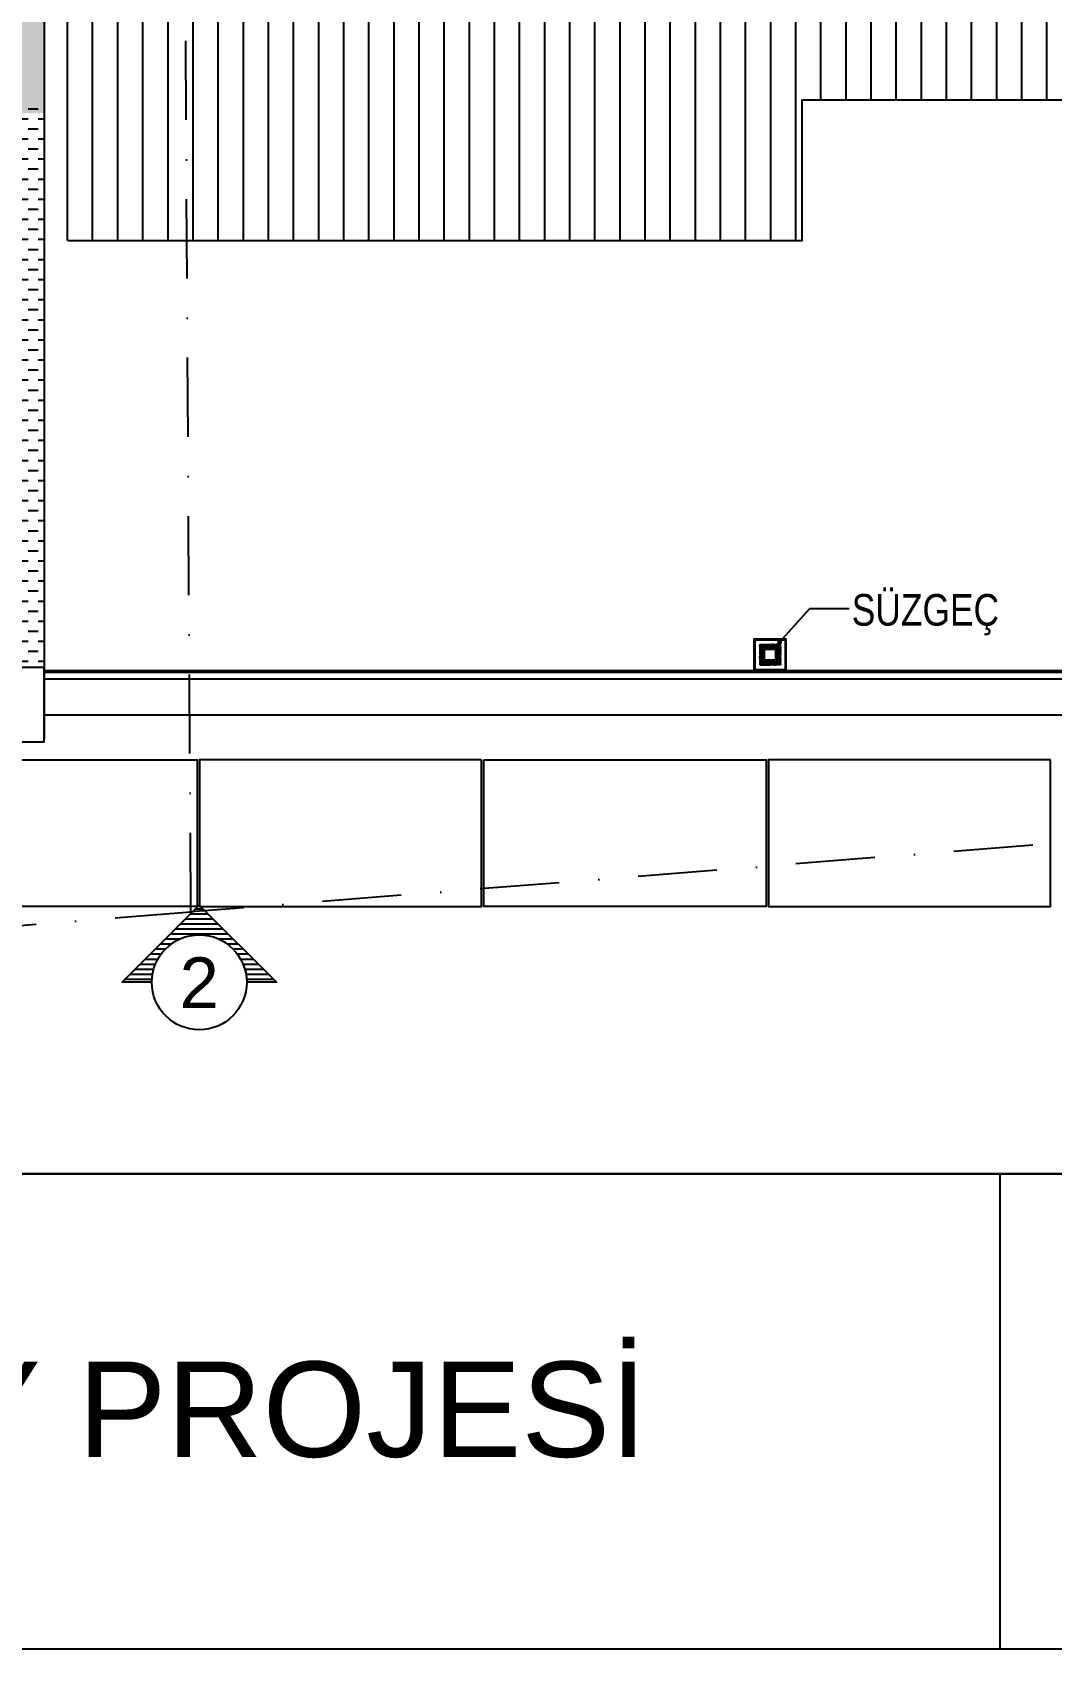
# Model space of a CAD drawing. Extents: x 58467 to 79089, y -33726 to -17391.
# Drawn here: x 70782 to 71426, y -21926 to -20905 of the extents above; entities that cross this region are included whole.
import ezdxf
from ezdxf.enums import TextEntityAlignment as Align

# ---------------------------------------------------------------- set-up
doc = ezdxf.new("R2010")
doc.units = 0
doc.header["$LTSCALE"] = 100
doc.linetypes.add('DASHDOT', pattern=[1, 0.5, -0.25, 0, -0.25])
doc.linetypes.add('HIDDEN2', pattern=[0.1875, 0.125, -0.0625])
for name, color, linetype in [('3-cam', 4, 'Continuous'), ('BA_elev1', 7, 'Continuous'), ('BA_elev3', 8, 'Continuous'), ('BA_env_bound', 10, 'DASHDOT'), ('BA_hatch', 137, 'Continuous'), ('BA_layout', 11, 'Continuous'), ('BA_symbol', 8, 'Continuous'), ('BA_symbol_ref', 22, 'Continuous'), ('BA_text_material', 12, 'Continuous'), ('BA_wall', 4, 'Continuous'), ('DTR', 24, 'Continuous'), ('Kompozit', 122, 'Continuous')]:
    doc.layers.add(name, color=color, linetype=linetype)
doc.styles.add('antet', font='arial.ttf')
doc.styles.add('dim', font='simplex.shx', dxfattribs={"width": 0.7})
doc.styles.add('text1', font='arial.ttf', dxfattribs={"height": 20})
doc.styles.add('text2', font='arial.ttf', dxfattribs={"width": 0.8})
doc.dimstyles.new('1_100', dxfattribs={"dimtxt": 8, "dimasz": 3, "dimexe": 6, "dimexo": 0, "dimgap": 2, "dimtad": 0, "dimdec": 1, "dimzin": 11, "dimtxsty": 'dim', "dimblk": 'DOT', "dimcen": 0, "dimdle": 1.25, "dimclrt": 256, "dimadec": 0, "dimazin": 0, "dimtfac": 1.25, "dimtdec": 1, "dimtix": 1, "dimtofl": 0, "dimtmove": 1, "dimatfit": 3, "dimldrblk": 'DOT', "dimfxl": 20, "dimfxlon": 1, "dimtolj": 1, "dimtzin": 0, "dimarcsym": 0})
pattern_1 = [(0, (26786.514, 12448.2046), (6.35, 6.35), [6.35, -6.35])]

# ---------------------------------------------------------------- blocks, each defined once
blk = doc.blocks.new('süzgeç')
for points in [[(44592.8, -25660.8), (44612.8, -25660.8), (44612.8, -25680.8), (44592.8, -25680.8)], [(44593.3, -25661.3), (44612.3, -25661.3), (44612.3, -25680.3), (44593.3, -25680.3)], [(44596.3, -25664.3), (44597.3, -25664.3), (44597.3, -25665.3), (44596.3, -25665.3)], [(44596.3, -25665.8), (44597.3, -25665.8), (44597.3, -25666.8), (44596.3, -25666.8)], [(44596.3, -25667.3), (44597.3, -25667.3), (44597.3, -25668.3), (44596.3, -25668.3)], [(44596.3, -25669.8), (44597.3, -25669.8), (44597.3, -25668.8), (44596.3, -25668.8)], [(44597.8, -25664.3), (44598.8, -25664.3), (44598.8, -25665.3), (44597.8, -25665.3)], [(44597.8, -25665.8), (44598.8, -25665.8), (44598.8, -25666.8), (44597.8, -25666.8)], [(44597.8, -25667.3), (44598.8, -25667.3), (44598.8, -25668.3), (44597.8, -25668.3)], [(44597.8, -25669.8), (44598.8, -25669.8), (44598.8, -25668.8), (44597.8, -25668.8)], [(44599.3, -25664.3), (44599.3, -25665.3), (44600.3, -25665.3), (44600.3, -25664.3)], [(44599.3, -25665.8), (44599.3, -25666.8), (44600.3, -25666.8), (44600.3, -25665.8)], [(44599.3, -25667.3), (44606.3, -25667.3), (44606.3, -25674.3), (44599.3, -25674.3)], [(44601.8, -25664.3), (44601.8, -25665.3), (44600.8, -25665.3), (44600.8, -25664.3)], [(44601.8, -25665.8), (44601.8, -25666.8), (44600.8, -25666.8), (44600.8, -25665.8)], [(44602.3, -25664.3), (44602.3, -25665.3), (44603.3, -25665.3), (44603.3, -25664.3)], [(44602.3, -25665.8), (44602.3, -25666.8), (44603.3, -25666.8), (44603.3, -25665.8)], [(44603.8, -25664.3), (44603.8, -25665.3), (44604.8, -25665.3), (44604.8, -25664.3)], [(44603.8, -25665.8), (44603.8, -25666.8), (44604.8, -25666.8), (44604.8, -25665.8)], [(44605.3, -25664.3), (44605.3, -25665.3), (44606.3, -25665.3), (44606.3, -25664.3)], [(44605.3, -25665.8), (44605.3, -25666.8), (44606.3, -25666.8), (44606.3, -25665.8)], [(44607.8, -25664.3), (44606.8, -25664.3), (44606.8, -25665.3), (44607.8, -25665.3)], [(44607.8, -25665.8), (44606.8, -25665.8), (44606.8, -25666.8), (44607.8, -25666.8)], [(44607.8, -25667.3), (44606.8, -25667.3), (44606.8, -25668.3), (44607.8, -25668.3)], [(44607.8, -25669.8), (44606.8, -25669.8), (44606.8, -25668.8), (44607.8, -25668.8)], [(44609.3, -25664.3), (44608.3, -25664.3), (44608.3, -25665.3), (44609.3, -25665.3)], [(44609.3, -25665.8), (44608.3, -25665.8), (44608.3, -25666.8), (44609.3, -25666.8)], [(44609.3, -25667.3), (44608.3, -25667.3), (44608.3, -25668.3), (44609.3, -25668.3)], [(44609.3, -25669.8), (44608.3, -25669.8), (44608.3, -25668.8), (44609.3, -25668.8)], [(44596.3, -25670.3), (44597.3, -25670.3), (44597.3, -25671.3), (44596.3, -25671.3)], [(44596.3, -25671.8), (44597.3, -25671.8), (44597.3, -25672.8), (44596.3, -25672.8)], [(44596.3, -25673.3), (44597.3, -25673.3), (44597.3, -25674.3), (44596.3, -25674.3)], [(44596.3, -25674.8), (44597.3, -25674.8), (44597.3, -25675.8), (44596.3, -25675.8)], [(44596.3, -25677.3), (44597.3, -25677.3), (44597.3, -25676.3), (44596.3, -25676.3)], [(44597.8, -25670.3), (44598.8, -25670.3), (44598.8, -25671.3), (44597.8, -25671.3)], [(44597.8, -25671.8), (44598.8, -25671.8), (44598.8, -25672.8), (44597.8, -25672.8)], [(44597.8, -25673.3), (44598.8, -25673.3), (44598.8, -25674.3), (44597.8, -25674.3)], [(44597.8, -25674.8), (44598.8, -25674.8), (44598.8, -25675.8), (44597.8, -25675.8)], [(44597.8, -25677.3), (44598.8, -25677.3), (44598.8, -25676.3), (44597.8, -25676.3)], [(44599.3, -25675.8), (44599.3, -25674.8), (44600.3, -25674.8), (44600.3, -25675.8)], [(44599.3, -25677.3), (44599.3, -25676.3), (44600.3, -25676.3), (44600.3, -25677.3)], [(44601.8, -25675.8), (44601.8, -25674.8), (44600.8, -25674.8), (44600.8, -25675.8)], [(44601.8, -25677.3), (44601.8, -25676.3), (44600.8, -25676.3), (44600.8, -25677.3)], [(44602.3, -25675.8), (44602.3, -25674.8), (44603.3, -25674.8), (44603.3, -25675.8)], [(44602.3, -25677.3), (44602.3, -25676.3), (44603.3, -25676.3), (44603.3, -25677.3)], [(44603.8, -25675.8), (44603.8, -25674.8), (44604.8, -25674.8), (44604.8, -25675.8)], [(44603.8, -25677.3), (44603.8, -25676.3), (44604.8, -25676.3), (44604.8, -25677.3)], [(44605.3, -25675.8), (44605.3, -25674.8), (44606.3, -25674.8), (44606.3, -25675.8)], [(44605.3, -25677.3), (44605.3, -25676.3), (44606.3, -25676.3), (44606.3, -25677.3)], [(44607.8, -25670.3), (44606.8, -25670.3), (44606.8, -25671.3), (44607.8, -25671.3)], [(44607.8, -25671.8), (44606.8, -25671.8), (44606.8, -25672.8), (44607.8, -25672.8)], [(44607.8, -25673.3), (44606.8, -25673.3), (44606.8, -25674.3), (44607.8, -25674.3)], [(44607.8, -25674.8), (44606.8, -25674.8), (44606.8, -25675.8), (44607.8, -25675.8)], [(44607.8, -25677.3), (44606.8, -25677.3), (44606.8, -25676.3), (44607.8, -25676.3)], [(44609.3, -25670.3), (44608.3, -25670.3), (44608.3, -25671.3), (44609.3, -25671.3)], [(44609.3, -25671.8), (44608.3, -25671.8), (44608.3, -25672.8), (44609.3, -25672.8)], [(44609.3, -25673.3), (44608.3, -25673.3), (44608.3, -25674.3), (44609.3, -25674.3)], [(44609.3, -25674.8), (44608.3, -25674.8), (44608.3, -25675.8), (44609.3, -25675.8)], [(44609.3, -25677.3), (44608.3, -25677.3), (44608.3, -25676.3), (44609.3, -25676.3)]]:
    blk.add_lwpolyline(points, close=True)
blk = doc.blocks.new('_Dot')
at = {"color": 0, "linetype": 'ByBlock', "lineweight": -2}
blk.add_line((-0.5, 0), (-1, 0), dxfattribs=at)
at = {"color": 0, "linetype": 'ByBlock', "const_width": 0.5}
blk.add_lwpolyline([(-0.25, 0, 1), (0.25, 0, 1)], format="xyb", close=True, dxfattribs=at)
blk = doc.blocks.new('*U175')
h = blk.add_hatch()
h.set_pattern_fill('ANSI31', color=24, angle=135, style=0)
h.set_pattern_definition([(180, (8291.9078, -824.118), (-7e-16, -3.175), [])])
h.paths.add_polyline_path([(-30, 48.75), (18.75, 0), (0, 0, 1), (-60, 0), (-78.75, 0)])
at = {"color": 24}
blk.add_lwpolyline([(-60, 0), (-78.75, 0), (-30, 48.75), (18.75, 0), (0, 0)], dxfattribs=at)
blk.add_circle((-30, 0), 30)
at = {"linetype": 'Continuous', "style": 'text1'}
blk.add_attdef('1', text='', height=32, dxfattribs=at).set_placement((-30, 0), align=Align.MIDDLE)
blk = doc.blocks.new('görünüşler')
at = {"layer": 'BA_symbol_ref'}
blk.add_blockref('*U175', (75391.1, -42390.2), dxfattribs=at).add_auto_attribs({'1': '2'})
blk = doc.blocks.new('A$C56216D09')
at = {"layer": '3-cam'}
for p, q in [((2061, -2673.4, 1.3), (3723.4, -2673.4, 1.3)), ((3723.4, -2674.5, 1.3), (2061, -2674.5, 1.3)), ((3723.4, -2673.9, 1.3), (2061.1, -2673.9, 1.3)), ((3723.4, -2674, 1.3), (2061.1, -2674, 1.3))]:
    blk.add_line(p, q, dxfattribs=at)
at = {"layer": '3-cam', "color": 1, "linetype": 'HIDDEN2', "ltscale": 5, "const_width": 0.152, "elevation": 1.3}
blk.add_lwpolyline([(3723.4, -2673.9), (2061.1, -2673.9)], dxfattribs=at)
at = {"layer": 'DTR', "color": 252}
for p, q in [((3723.4, -2673.5, 1.3), (2061, -2673.5, 1.3)), ((3723.4, -2673.6, 1.3), (2061, -2673.6, 1.3)), ((3723.4, -2673.7, 1.3), (2061, -2673.7, 1.3)), ((3723.4, -2673.8, 1.3), (2061, -2673.8, 1.3)), ((3723.4, -2674.1, 1.3), (2061, -2674.1, 1.3)), ((3723.4, -2674.2, 1.3), (2061, -2674.2, 1.3)), ((3723.4, -2674.3, 1.3), (2061, -2674.3, 1.3)), ((3723.4, -2674.4, 1.3), (2061, -2674.4, 1.3))]:
    blk.add_line(p, q, dxfattribs=at)
at = {"layer": 'Kompozit', "elevation": 1.3}
for points in [[(92.3, -341.6), (104.1, -341.6), (103.9, -2132.5), (690.1, -2718.4), (2061, -2718.4), (2061, -2671.5)], [(2061, -2701.4), (3750.3, -2701.4), (3750.3, -517.7)], [(2061, -2678.6), (3727.5, -2678.6), (3727.5, -517.7)]]:
    blk.add_lwpolyline(points, dxfattribs=at)
at = {"layer": 'Kompozit'}
for points in [[(1979.4, -2729.8), (2157.7, -2729.8), (2157.7, -2822.4), (1979.4, -2822.4)], [(2337.5, -2729.8), (2159.2, -2729.8), (2159.2, -2822.4), (2337.5, -2822.4)], [(2339, -2729.8), (2517.3, -2729.8), (2517.3, -2822.4), (2339, -2822.4)], [(2697.1, -2729.8), (2518.8, -2729.8), (2518.8, -2822.4), (2697.1, -2822.4)]]:
    blk.add_lwpolyline(points, close=True, dxfattribs=at)

msp = doc.modelspace()

# ---------------------------------------------------------------- hatches: boundary and pattern name
at = {"layer": 'BA_elev3'}
h = msp.add_hatch(dxfattribs=at)
h.set_pattern_fill('LINE', color=256, scale=5, angle=90)
h.set_pattern_definition([(90, (23210.876, 9087.175), (-15.875, 1e-15), [])])
h.paths.add_polyline_path([(71542.44, -21036.06), (71542.44, -21020.57), (71542.44, -21036.06), (71842.37, -21036.06), (71842.37, -20697.09), (70789.37, -20697.09), (70789.37, -21036.12), (71151.07, -21035.99), (71151.07, -21036.1), (71268.43, -21036.05), (71268.43, -21036.05), (71268.43, -21036.05), (71268.43, -20947.27), (71542.44, -20947.27)])
at = {"layer": 'BA_hatch', "ltscale": 0.5}
h = msp.add_hatch(dxfattribs=at)
h.set_pattern_fill('DASH', color=256, scale=2, style=0)
h.set_pattern_definition(pattern_1)
edge = h.paths.add_edge_path()
edge.add_line((70774.37, -20951.06), (70774.37, -19554.06))
edge.add_line((70774.37, -19554.06), (70789.37, -19554.06))
edge.add_line((70789.37, -19554.06), (70789.37, -20951.06))
h = msp.add_hatch(dxfattribs=at)
h.set_pattern_fill('DASH', color=256, scale=2, style=0)
h.set_pattern_definition(pattern_1)
h.paths.add_polyline_path([(70774.37, -19554.06), (70789.37, -19554.06), (70789.37, -20955.84), (70774.37, -20955.84)])
h = msp.add_hatch(dxfattribs=at)
h.set_pattern_fill('DASH', color=256, scale=2, style=0)
h.set_pattern_definition(pattern_1)
h.paths.add_polyline_path([(70676.87, -20951.06), (70789.37, -20951.06), (70789.37, -21306.06), (70674.37, -21306.06), (70674.37, -21291.06), (70774.37, -21291.06), (70774.37, -20966.06), (70676.87, -20966.06)])

# ---------------------------------------------------------------- linework, layer by layer
for p, q in [((68467.37, -21626.03), (72992.16, -21626.03)), ((71393.5, -21626.03), (71393.5, -21926.03))]:
    msp.add_line(p, q)
msp.add_lwpolyline([(69794.84, -21926.03), (72992.16, -21926.03), (72992.16, -21626.03), (69794.84, -21626.03)], close=True)
at = {"layer": 'BA_elev1'}
for points in [[(72451.47, -18855.02), (71842.37, -18814.63), (71842.37, -20697.09), (70789.37, -20697.09), (70789.37, -21351.06)], [(70804.37, -21036.05), (71151.07, -21036.05), (71151.07, -21036.1), (71268.43, -21036.05), (71268.43, -20947.27), (71542.44, -20947.27), (71542.44, -21036.06), (71846.44, -21036.06), (72188.67, -20701.95), (72188.67, -19744.89), (72188.67, -19744.89), (72188.67, -19563.55), (72188.67, -19563.55), (72188.68, -19256.09), (72188.49, -19255.97), (72188.46, -19077.06), (72426.47, -19077.06), (72426.47, -18875.8), (71842.37, -18839.03), (71842.37, -18839.03)]]:
    msp.add_lwpolyline(points, dxfattribs=at)
at = {"layer": 'BA_env_bound'}
msp.add_lwpolyline([(70866.98, -18935.41), (70878.3, -18760.77), (68872.44, -18630.75), (68838.53, -21622.66), (70882.1, -21460.43)], dxfattribs=at)
msp.add_lwpolyline([(71602.44, -18983.08), (71613.76, -18808.44), (72611.66, -18873.13), (72611.66, -21323.13), (70882.1, -21460.43), (70866.98, -18935.41)], close=True, dxfattribs=at)
at = {"layer": 'BA_layout'}
msp.add_lwpolyline([(68467.37, -21626.03), (68467.37, -18260.87), (72991.86, -18260.87), (72991.86, -21626.03)], close=True, dxfattribs=at)
at = {"layer": 'BA_wall'}
for points in [[(70789.37, -19554.06), (70789.37, -20951.06)], [(70789.37, -20951.06), (70789.37, -21306.06), (70087.87, -21306.06), (70087.87, -21306.06)]]:
    msp.add_lwpolyline(points, dxfattribs=at)

# ---------------------------------------------------------------- block references
for name, p in [('A$C56216D09', (68728.36, -18634.53, -1.31)), ('görünüşler', (-4473.71, 20885.29))]:
    msp.add_blockref(name, p)
at = {"layer": 'BA_symbol', "rotation": 180}
msp.add_blockref('süzgeç', (115851.01, -46968.67), dxfattribs=at)

# ---------------------------------------------------------------- texts
at = {"style": 'antet'}
msp.add_text('ARÇELİK KADIKÖY PROJESİ', height=60.2112, dxfattribs=at).set_placement((71170.48, -21804.82), align=Align.RIGHT)
at = {"layer": 'BA_text_material', "style": 'text2', "width": 0.8}
msp.add_text('SÜZGEÇ', height=20, dxfattribs=at).set_placement((71299.84, -21279.52))

# ---------------------------------------------------------------- leaders
at = {"layer": 'BA_text_material', "color": 9}
msp.add_leader([(71254.24, -21289.95), (71273.3, -21268.75), (71298.3, -21268.75)], dimstyle='1_100', override={"dimgap": 2, "dimtad": 0, "dimldrblk": 'Dot'}, dxfattribs=at)

doc.saveas('drawing.dxf')
